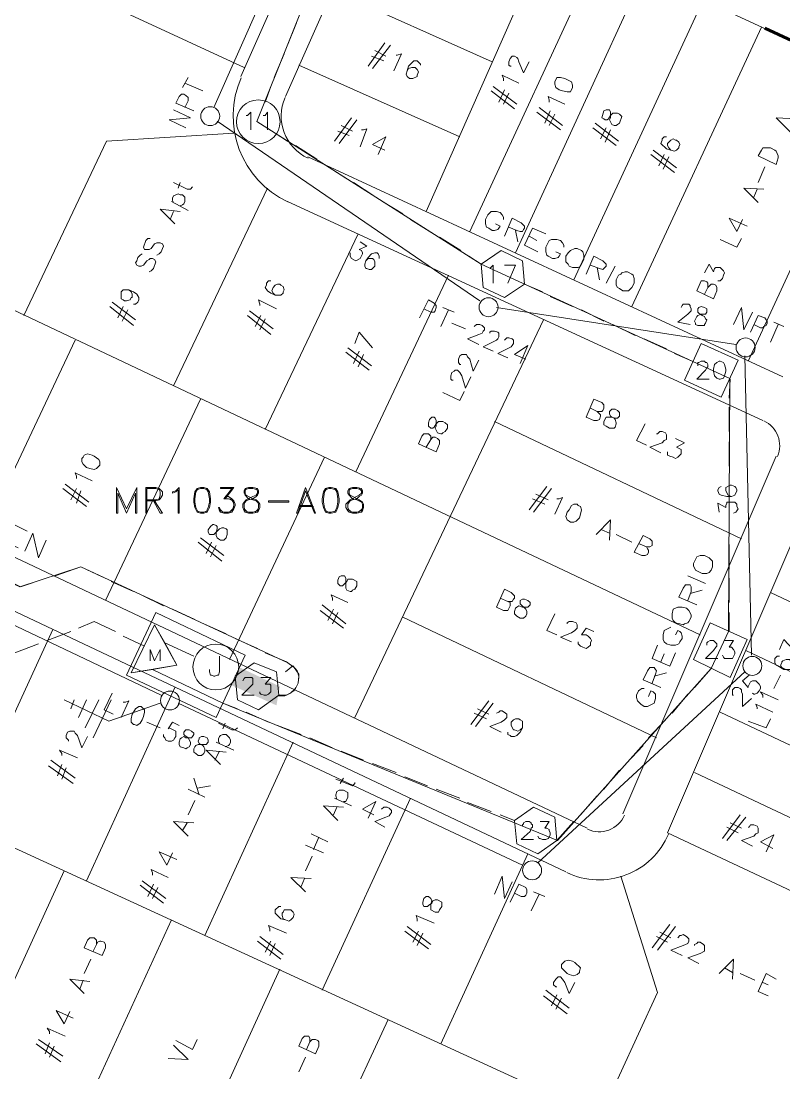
# Model space of a CAD drawing. Header units: millimetres. Extents: x 3.6 to 37.8, y 0.6 to 28.7.
# Drawn here: x 25.207 to 28.053, y 12.12 to 16.046 of the extents above; entities that cross this region are included whole.
import ezdxf

# ---------------------------------------------------------------- set-up
doc = ezdxf.new("R2010")
doc.units = ezdxf.units.MM
for name, color, linetype, true_color in [('PDF_S45$Actives-Amplifier', 92, 'Continuous', 0x00b800), ('PDF_S45$Cable-565', 23, 'Continuous', 0xdd8a6e), ('PDF_S45$LOTS', 254, 'Continuous', 0xdcdcdc), ('PDF_S45$Reverse$not$active', 61, 'Continuous', 0xdfff7f), ('PDF_S45$ROAD', 8, 'Continuous', 0x808080), ('PDF_S45$SDU', 157, 'Continuous', 0x396472), ('PDF_S45$Symbols-Ground', 12, 'Continuous', 0xb80000)]:
    doc.layers.add(name, color=color, linetype=linetype, true_color=true_color)
for name, color, linetype in [('PDF_S45$BOUNDARY-NODE', 3, 'Continuous'), ('PDF_S45$NAME-ROAD', 7, 'Continuous'), ('PDF_S45$Passives-TapOffs', 7, 'Continuous'), ('PDF_S45$pole', 7, 'Continuous'), ('PDF_S45$strand', 7, 'Continuous')]:
    doc.layers.add(name, color=color, linetype=linetype)

msp = doc.modelspace()

# ---------------------------------------------------------------- hatches: boundary and pattern name
at = {"layer": 'PDF_S45$Reverse$not$active', "transparency": 33554559}
for points in [[(25.9934, 13.567), (26.1727, 13.5628), (26.0226, 13.6337)], [(26.1602, 13.492), (26.1727, 13.5628), (25.9934, 13.567)]]:
    msp.add_hatch(color=256, dxfattribs=at).paths.add_polyline_path(points)

# ---------------------------------------------------------------- linework, layer by layer
at = {"layer": 'PDF_S45$Actives-Amplifier', "lineweight": 13}
for points in [[(25.639, 14.3051), (25.639, 14.2092), (25.6348, 14.2092), (25.6348, 14.2842), (25.6014, 14.2092), (25.5681, 14.2842), (25.5681, 14.2092), (25.5639, 14.2092), (25.5639, 14.3051), (25.6014, 14.2258)], [(25.7933, 14.2092), (25.7933, 14.2967), (25.7849, 14.2884), (25.7724, 14.2842), (25.7724, 14.2884), (25.7849, 14.2926), (25.7974, 14.3051), (25.7974, 14.2092)], [(25.8766, 14.3051), (25.8892, 14.3051), (25.9017, 14.3009), (25.91, 14.2884), (25.9142, 14.2634), (25.9142, 14.2509), (25.91, 14.23), (25.9017, 14.2133), (25.8892, 14.2092), (25.8766, 14.2092), (25.8641, 14.2133), (25.8558, 14.23), (25.8516, 14.2509), (25.8516, 14.2634), (25.8558, 14.2884), (25.8641, 14.3009)], [(26.056, 14.3051), (26.0726, 14.3051), (26.0893, 14.3009), (26.0935, 14.2926), (26.0935, 14.2842), (26.0893, 14.2759), (26.0851, 14.2717), (26.0726, 14.2634), (26.056, 14.2592), (26.0476, 14.255), (26.0434, 14.2509), (26.0393, 14.2425), (26.0393, 14.23), (26.0434, 14.2175), (26.056, 14.2133), (26.0726, 14.2133), (26.0893, 14.2175), (26.0935, 14.23), (26.0935, 14.2425), (26.0893, 14.2509), (26.0851, 14.255), (26.0726, 14.2592), (26.056, 14.2634), (26.0434, 14.2759), (26.0393, 14.2842), (26.0393, 14.2926), (26.0434, 14.3009)], [(26.2686, 14.3051), (26.3061, 14.2092), (26.302, 14.2092), (26.2686, 14.2926), (26.2394, 14.2092), (26.2353, 14.2092)], [(26.3562, 14.3051), (26.3645, 14.3051), (26.3812, 14.3009), (26.3895, 14.2884), (26.3937, 14.2634), (26.3937, 14.2509), (26.3895, 14.23), (26.3812, 14.2133), (26.3645, 14.2092), (26.3562, 14.2092), (26.3437, 14.2133), (26.3353, 14.23), (26.3312, 14.2509), (26.3312, 14.2634), (26.3353, 14.2884), (26.3437, 14.3009)], [(26.4437, 14.3051), (26.4604, 14.3051), (26.4771, 14.3009), (26.4813, 14.2926), (26.4813, 14.2842), (26.4771, 14.2759), (26.4688, 14.2717), (26.4604, 14.2634), (26.4437, 14.2592), (26.4354, 14.255), (26.4312, 14.2509), (26.4271, 14.2425), (26.4271, 14.23), (26.4312, 14.2175), (26.4437, 14.2133), (26.4604, 14.2133), (26.4771, 14.2175), (26.4813, 14.23), (26.4813, 14.2425), (26.4771, 14.2509), (26.4604, 14.2592), (26.4437, 14.2634), (26.4312, 14.2759), (26.4271, 14.2842), (26.4271, 14.2926), (26.4312, 14.3009)], [(26.131, 14.2509), (26.131, 14.255), (26.2061, 14.255), (26.2061, 14.2509)], [(25.7099, 13.8381), (26.0434, 13.6796), (25.935, 13.4461), (25.6014, 13.6045)], [(25.7432, 13.7255), (25.8516, 13.6754), (25.7432, 13.7255), (25.7891, 13.6421), (25.6973, 13.6254), (25.6181, 13.6129), (25.7057, 13.7922)], [(25.7057, 13.7922), (25.7891, 13.6421), (25.6181, 13.6129)], [(25.6973, 13.6254), (25.96, 13.5003)]]:
    msp.add_lwpolyline(points, close=True, dxfattribs=at)
for points in [[(25.6765, 14.2592), (25.7099, 14.2592), (25.7224, 14.2634), (25.7265, 14.2759), (25.7265, 14.2884), (25.7224, 14.2967), (25.7099, 14.3009), (25.6765, 14.3009), (25.6765, 14.2092), (25.6723, 14.2092), (25.6723, 14.3051), (25.7099, 14.3051), (25.7224, 14.3009), (25.7349, 14.2884), (25.7349, 14.2759), (25.7265, 14.2634), (25.7224, 14.2592), (25.7099, 14.255), (25.6765, 14.255)], [(25.8683, 14.2133), (25.86, 14.23), (25.8558, 14.2509), (25.8558, 14.2634), (25.86, 14.2884), (25.8683, 14.3009)], [(25.8641, 14.2967), (25.8766, 14.3009), (25.8892, 14.3009), (25.9017, 14.2967)], [(25.8975, 14.3009), (25.9058, 14.2884), (25.91, 14.2634), (25.91, 14.2509), (25.9058, 14.23), (25.8975, 14.2133)], [(25.9976, 14.3009), (25.9517, 14.3009), (25.9517, 14.3051), (26.0017, 14.3051), (25.9684, 14.2634)], [(26.0017, 14.2467), (25.9934, 14.2592), (25.9809, 14.2634), (25.9642, 14.2634), (25.9976, 14.3051)], [(26.0851, 14.3009), (26.0893, 14.2926), (26.0893, 14.2842), (26.0851, 14.2759), (26.0726, 14.2717), (26.0476, 14.2592), (26.0393, 14.2509), (26.0351, 14.2425), (26.0351, 14.23), (26.0393, 14.2175), (26.0434, 14.2133), (26.056, 14.2092), (26.0726, 14.2092), (26.0893, 14.2133), (26.0935, 14.2175), (26.0976, 14.23), (26.0976, 14.2425), (26.0935, 14.2509), (26.0851, 14.2592), (26.0726, 14.2634), (26.0476, 14.2759), (26.0434, 14.2842), (26.0434, 14.2926), (26.0476, 14.3009)], [(26.0434, 14.2967), (26.056, 14.3009), (26.0726, 14.3009), (26.0893, 14.2967)], [(26.3478, 14.2133), (26.3395, 14.23), (26.3353, 14.2509), (26.3353, 14.2634), (26.3395, 14.2884), (26.3478, 14.3009)], [(26.3437, 14.2967), (26.3562, 14.3009), (26.3645, 14.3009), (26.3812, 14.2967)], [(26.377, 14.3009), (26.3854, 14.2884), (26.3895, 14.2634), (26.3895, 14.2509), (26.3854, 14.23), (26.377, 14.2133)], [(26.4688, 14.3009), (26.4771, 14.2926), (26.4771, 14.2842), (26.4688, 14.2759), (26.4354, 14.2592), (26.4187, 14.2425), (26.4187, 14.23), (26.4271, 14.2175), (26.4312, 14.2133), (26.4437, 14.2092), (26.4604, 14.2092), (26.4771, 14.2133), (26.4813, 14.2175), (26.4854, 14.23), (26.4854, 14.2425), (26.4813, 14.2509), (26.4688, 14.2592), (26.4354, 14.2759), (26.4312, 14.2842), (26.4312, 14.2926), (26.4354, 14.3009)], [(26.4312, 14.2967), (26.4437, 14.3009), (26.4604, 14.3009), (26.4771, 14.2967)], [(25.7057, 14.255), (25.7349, 14.2092), (25.7265, 14.2092), (25.7015, 14.255)], [(25.9684, 14.2717), (25.9809, 14.2717), (25.9934, 14.2634), (26.0017, 14.255), (26.0059, 14.2425), (26.0059, 14.2384), (26.0017, 14.2258), (25.9934, 14.2133), (25.9809, 14.2092), (25.9642, 14.2092), (25.9517, 14.2133), (25.9475, 14.2175), (25.9434, 14.23), (25.9475, 14.23), (25.9517, 14.2175), (25.9642, 14.2133), (25.9809, 14.2133), (25.9934, 14.2175), (26.0017, 14.2342)], [(25.9851, 14.2634), (25.9976, 14.255), (26.0017, 14.2425), (26.0017, 14.2384), (25.9976, 14.2258), (25.9851, 14.2133)], [(25.9017, 14.2175), (25.8892, 14.2133), (25.8766, 14.2133), (25.8641, 14.2175)], [(25.9475, 14.2258), (25.96, 14.2133)], [(26.0518, 14.2133), (26.0393, 14.2258)], [(26.0935, 14.2258), (26.081, 14.2133)], [(26.2978, 14.2342), (26.2436, 14.2342)], [(26.2936, 14.2384), (26.2478, 14.2384)], [(26.3812, 14.2175), (26.3645, 14.2133), (26.3562, 14.2133), (26.3437, 14.2175)], [(26.4396, 14.2133), (26.4271, 14.2258)], [(26.4813, 14.2258), (26.4646, 14.2133)], [(25.689, 13.6588), (25.689, 13.7005), (25.7057, 13.6588), (25.7265, 13.7005), (25.7265, 13.6588)], [(25.9475, 13.6754), (25.9475, 13.6171), (25.9434, 13.6045), (25.9392, 13.6045), (25.9309, 13.6004), (25.9267, 13.6004), (25.9183, 13.6045), (25.9142, 13.6045), (25.91, 13.6171), (25.91, 13.6254)]]:
    msp.add_lwpolyline(points, dxfattribs=at)
msp.add_circle((25.9339, 13.6352), 0.0855, dxfattribs=at)
at = {"layer": 'PDF_S45$BOUNDARY-NODE', "lineweight": 60}
msp.add_lwpolyline([(28.9456, 15.5727), (27.9824, 16.0189)], dxfattribs=at)
at = {"layer": 'PDF_S45$Cable-565', "lineweight": 13}
for points in [[(26.2019, 15.9563), (26.2353, 16.0397)], [(26.1519, 15.8354), (26.1894, 15.923)], [(26.1185, 15.7437), (26.1393, 15.802)], [(26.2019, 15.5977), (26.156, 15.6269)], [(26.3103, 15.531), (26.2311, 15.581)], [(26.4187, 15.4601), (26.3395, 15.5102)], [(26.523, 15.3934), (26.4479, 15.4434)], [(26.6314, 15.3267), (26.5563, 15.3726)], [(26.7398, 15.2558), (26.6606, 15.3058)], [(26.8482, 15.1891), (26.769, 15.2391)], [(26.9233, 15.139), (26.8774, 15.1682)], [(27.1526, 15.0348), (27.0859, 15.064)], [(27.2652, 14.9806), (27.1818, 15.0181)], [(27.382, 14.9264), (27.2986, 14.9681)], [(27.4987, 14.8722), (27.4153, 14.9139)], [(27.6155, 14.8221), (27.5321, 14.8597)], [(27.7114, 14.7763), (27.6447, 14.8055)], [(27.849, 14.6387), (27.8531, 14.7095)], [(27.849, 14.5136), (27.849, 14.6053)], [(27.849, 14.3843), (27.849, 14.476)], [(27.849, 14.2592), (27.849, 14.3509)], [(27.849, 14.1299), (27.849, 14.2217)], [(27.849, 14.0007), (27.849, 14.0924)], [(25.3012, 13.9673), (25.2053, 13.934), (25.1094, 13.9798)], [(25.3346, 13.9757), (25.4305, 14.009), (25.5097, 13.9715)], [(25.5431, 13.9548), (25.6265, 13.9173)], [(27.849, 13.8756), (27.849, 13.9673)], [(25.6556, 13.9048), (25.739, 13.8631)], [(25.7724, 13.8506), (25.8558, 13.813)], [(27.849, 13.7672), (27.849, 13.8381)], [(25.4221, 13.7797), (25.4805, 13.8047), (25.5597, 13.7672)], [(25.8892, 13.7964), (25.9726, 13.7588)], [(25.3929, 13.7672), (25.3054, 13.7338)], [(25.6682, 13.713), (25.5889, 13.7505)], [(26.0059, 13.7421), (26.0893, 13.7046)], [(25.272, 13.7213), (25.1845, 13.6879)], [(26.1185, 13.6879), (26.1977, 13.6546), (26.2269, 13.6337), (26.2436, 13.6087), (26.2436, 13.592)], [(27.7197, 13.5587), (27.7823, 13.6296)], [(26.2311, 13.5587), (26.2269, 13.5462), (26.1977, 13.5295), (26.1685, 13.5295)], [(27.6363, 13.4628), (27.6947, 13.5337)], [(26.0143, 13.4794), (25.96, 13.5003)], [(26.131, 13.4294), (26.0476, 13.4669)], [(27.5487, 13.371), (27.6113, 13.4378)], [(26.2519, 13.3835), (26.1644, 13.4169)], [(26.3687, 13.3335), (26.2853, 13.371)], [(26.4854, 13.2876), (26.402, 13.321)], [(27.4654, 13.2751), (27.5279, 13.3418)], [(26.6064, 13.2418), (26.5188, 13.2751)], [(27.382, 13.1792), (27.4403, 13.2501)], [(26.7231, 13.1917), (26.6397, 13.2251)], [(26.844, 13.1459), (26.7565, 13.1792)], [(27.2944, 13.0833), (27.3569, 13.1542)], [(26.9608, 13.0958), (26.8732, 13.1292)], [(27.0484, 13.0625), (26.9942, 13.0833)], [(27.2068, 12.9874), (27.2694, 13.0583)]]:
    msp.add_lwpolyline(points, dxfattribs=at)
at = {"layer": 'PDF_S45$LOTS', "lineweight": 0}
for points in [[(26.719, 15.335), (27.5012, 17.103)], [(26.0393, 15.8729), (24.9593, 16.3733)], [(27.186, 16.3858), (29.7421, 15.2058), (29.7794, 15.2983)], [(26.8816, 15.26), (27.3653, 16.3066)], [(27.0525, 15.1807), (27.5321, 16.2274)], [(26.3687, 16.1607), (26.965, 15.8938)], [(27.2694, 15.0807), (27.7531, 16.1273)], [(27.4862, 14.9806), (27.9699, 16.023)], [(26.2436, 15.8813), (26.844, 15.6144)], [(27.9199, 14.7763), (28.4036, 15.8229)], [(26.0017, 15.6269), (25.5264, 15.5977), (25.2178, 14.9472)], [(25.7766, 14.6845), (26.1268, 15.4226)], [(24.4798, 15.2975), (27.7406, 13.7547)], [(26.1185, 14.5219), (26.4646, 15.2516)], [(26.4563, 14.3635), (26.8024, 15.0973)], [(26.4521, 13.4461), (27.1568, 14.9306)], [(25.0552, 14.1049), (25.4096, 14.8555)], [(25.5222, 13.8839), (25.8766, 14.6345)], [(26.9733, 14.5511), (27.8948, 14.1133)], [(25.9851, 13.6629), (26.3395, 14.4177)], [(28.0033, 13.9131), (28.9915, 13.4461)], [(26.6314, 13.8214), (27.5779, 13.371)], [(28.3619, 11.4988), (23.3539, 13.8005)], [(24.9926, 13.05), (25.3262, 13.7755)], [(27.9115, 13.6963), (28.8998, 13.2293)], [(25.4513, 12.8373), (25.7807, 13.5587)], [(27.8156, 13.4669), (28.8039, 12.9999)], [(25.8933, 12.633), (26.2227, 13.3544)], [(27.7197, 13.2418), (28.708, 12.7747)], [(26.3312, 12.4287), (26.6606, 13.1459)], [(27.6196, 13.0166), (28.6121, 12.5496)], [(26.7732, 12.2285), (27.0984, 12.9374)], [(25.026, 12.1284), (25.3679, 12.8748)], [(27.3694, 11.9575), (27.5821, 12.4203), (27.4445, 12.854)], [(25.4263, 11.945), (25.7682, 12.6914)], [(25.8308, 11.7573), (26.1727, 12.5079)], [(26.2311, 11.5738), (26.5772, 12.3202)]]:
    msp.add_lwpolyline(points, dxfattribs=at)
at = {"layer": 'PDF_S45$NAME-ROAD', "lineweight": 9}
for points in [[(26.9775, 15.2892), (26.9942, 15.2808), (26.99, 15.2725), (26.9858, 15.2683), (26.9733, 15.2641), (26.965, 15.2641), (26.9525, 15.2725), (26.9441, 15.2766), (26.94, 15.2892), (26.94, 15.3058), (26.9483, 15.3225), (26.9608, 15.335), (26.9817, 15.335), (26.9942, 15.3309), (27.0025, 15.3225), (27.0067, 15.3142), (27.0067, 15.3058)], [(27.0108, 15.2433), (27.04, 15.31), (27.0734, 15.2933), (27.0859, 15.2808), (27.0859, 15.2725), (27.0817, 15.2683), (27.0776, 15.26), (27.0692, 15.26), (27.0567, 15.2641), (27.0275, 15.2766)], [(27.1359, 15.1849), (27.0859, 15.2099), (27.1151, 15.2725), (27.1651, 15.2516)], [(27.0609, 15.2224), (27.0525, 15.2641)], [(27.1318, 15.2266), (27.1026, 15.2433)], [(27.2027, 15.1849), (27.2193, 15.1766), (27.2152, 15.1682), (27.211, 15.1641), (27.1985, 15.1599), (27.1901, 15.1599), (27.1735, 15.1682), (27.1693, 15.1724), (27.1651, 15.1849), (27.1651, 15.2016), (27.1776, 15.2266), (27.186, 15.2308), (27.2068, 15.2308), (27.2193, 15.2266), (27.2277, 15.2183), (27.2318, 15.2099), (27.2318, 15.2016)], [(27.3152, 15.1015), (27.3444, 15.1682), (27.3778, 15.1516), (27.3903, 15.139), (27.3903, 15.1307), (27.3778, 15.1182), (27.3653, 15.1224), (27.3319, 15.1349)], [(27.3653, 15.0807), (27.3569, 15.1265)], [(27.3903, 15.0682), (27.4237, 15.1307)], [(25.197, 14.0799), (25.1511, 14.1008), (25.1803, 14.1675), (25.2303, 14.1425)], [(25.222, 14.0674), (25.2512, 14.1341), (25.272, 14.0424), (25.3012, 14.1091)], [(27.7281, 13.8672), (27.6613, 13.8964), (27.678, 13.9298), (27.6864, 13.9423), (27.703, 13.9423), (27.7072, 13.934), (27.7072, 13.9173), (27.6947, 13.8839)], [(27.7614, 13.9465), (27.6947, 13.9757)], [(27.7489, 13.9215), (27.703, 13.9089)], [(27.6488, 13.7547), (27.6572, 13.7713), (27.6655, 13.7672), (27.6697, 13.763), (27.6738, 13.7505), (27.6738, 13.7421), (27.6655, 13.7296), (27.6613, 13.7213), (27.6488, 13.7171), (27.6321, 13.7171), (27.6155, 13.7213), (27.6071, 13.7296), (27.603, 13.738), (27.603, 13.7547), (27.6071, 13.7713), (27.6321, 13.7838)], [(27.6488, 13.6879), (27.628, 13.6379), (27.5613, 13.6671), (27.5821, 13.7171)], [(27.6071, 13.6838), (27.5946, 13.6546)], [(27.5946, 13.5587), (27.5279, 13.5879), (27.5446, 13.6212), (27.5529, 13.6337), (27.5696, 13.6337), (27.5738, 13.6254), (27.5779, 13.6212), (27.5738, 13.6087), (27.5613, 13.5754)], [(27.6155, 13.6129), (27.5696, 13.6004)], [(27.5487, 13.5253), (27.5571, 13.5462), (27.5654, 13.542), (27.5738, 13.5337), (27.5738, 13.517), (27.5696, 13.5003), (27.5446, 13.4878), (27.5321, 13.4878), (27.5196, 13.4961), (27.5071, 13.5086), (27.5029, 13.5211), (27.5029, 13.5295), (27.5112, 13.5462), (27.5154, 13.5503), (27.5237, 13.5545), (27.5321, 13.5545)]]:
    msp.add_lwpolyline(points, dxfattribs=at)
for points in [[(27.2819, 15.1974), (27.2986, 15.1891), (27.3027, 15.1849), (27.3069, 15.1724), (27.3069, 15.1557), (27.2944, 15.1307), (27.2861, 15.1265), (27.2652, 15.1265), (27.2527, 15.1307), (27.2485, 15.139), (27.2402, 15.1474), (27.2402, 15.1682), (27.2485, 15.1807), (27.2569, 15.1891), (27.2735, 15.1974)], [(27.4695, 15.1099), (27.4862, 15.1015), (27.4904, 15.0973), (27.4945, 15.0848), (27.4945, 15.0682), (27.4862, 15.0515), (27.4737, 15.039), (27.4528, 15.039), (27.4403, 15.0473), (27.432, 15.0515), (27.4278, 15.0598), (27.4278, 15.0807), (27.4362, 15.0973), (27.4445, 15.1015), (27.4487, 15.1057), (27.4612, 15.1099)], [(27.7155, 14.0215), (27.7281, 14.0465), (27.7406, 14.0507), (27.7572, 14.0507), (27.7739, 14.0424), (27.7864, 14.0299), (27.7864, 14.009), (27.7823, 13.9965), (27.7739, 13.9882), (27.7656, 13.984), (27.7489, 13.984), (27.7239, 13.9965), (27.7155, 14.0132)], [(27.6363, 13.8339), (27.6405, 13.8506), (27.6572, 13.8589), (27.6738, 13.8589), (27.6905, 13.8547), (27.6989, 13.8464), (27.7072, 13.8297), (27.7072, 13.8214), (27.6989, 13.8047), (27.6947, 13.8005), (27.6822, 13.7964), (27.678, 13.7922), (27.6655, 13.7964), (27.6488, 13.8005), (27.6405, 13.8089), (27.6363, 13.8172)]]:
    msp.add_lwpolyline(points, close=True, dxfattribs=at)
at = {"layer": 'PDF_S45$Passives-TapOffs', "lineweight": 9}
for points in [[(26.0476, 15.6936), (26.0518, 15.6936), (26.0643, 15.7061), (26.0643, 15.6394)], [(26.1102, 15.6936), (26.1185, 15.6936), (26.1268, 15.7061), (26.1268, 15.6394)], [(26.9566, 15.1224), (26.9691, 15.1349), (26.9691, 15.0682)], [(27.0108, 15.1349), (27.0525, 15.1349), (27.0234, 15.0682)], [(27.7322, 14.7596), (27.7322, 14.7721), (27.7364, 14.7721), (27.7447, 14.7763), (27.7572, 14.7763), (27.7614, 14.7721), (27.7656, 14.7721), (27.7698, 14.7638), (27.7698, 14.7554), (27.7656, 14.7512), (27.7614, 14.7429), (27.7281, 14.7095), (27.7739, 14.7095)], [(27.7656, 13.7171), (27.7656, 13.7255), (27.7698, 13.7296), (27.7781, 13.7338), (27.7906, 13.7338), (27.8031, 13.7213), (27.8031, 13.713), (27.7989, 13.7088), (27.7906, 13.6963), (27.7614, 13.6671), (27.8073, 13.6671)], [(27.8323, 13.7338), (27.8657, 13.7338), (27.849, 13.7088), (27.8573, 13.7088), (27.8657, 13.7005), (27.8698, 13.6921), (27.8698, 13.6838), (27.8615, 13.6671), (27.8323, 13.6671), (27.8281, 13.6713), (27.824, 13.6796)], [(26.0351, 13.5837), (26.0393, 13.592), (26.0434, 13.5962), (26.0685, 13.5962), (26.0726, 13.592), (26.0726, 13.5712), (26.0309, 13.5295), (26.0768, 13.5295)], [(26.1018, 13.5962), (26.1393, 13.5962), (26.1185, 13.5712), (26.1352, 13.5712), (26.1393, 13.567), (26.1393, 13.542), (26.131, 13.5337), (26.1227, 13.5295), (26.1143, 13.5295), (26.1018, 13.5337), (26.0976, 13.5378), (26.0976, 13.542)], [(27.0776, 13.0416), (27.0776, 13.0458), (27.0817, 13.05), (27.0817, 13.0541), (27.0901, 13.0583), (27.1026, 13.0583), (27.1109, 13.0541), (27.1109, 13.05), (27.1151, 13.0458), (27.1151, 13.0374), (27.1109, 13.0333), (27.1067, 13.0208), (27.0734, 12.9916), (27.1193, 12.9916)], [(27.1443, 13.0583), (27.1776, 13.0583), (27.161, 13.0333), (27.1693, 13.0333), (27.1776, 13.0291), (27.1776, 13.0249), (27.1818, 13.0166), (27.1818, 13.0083), (27.1776, 12.9999), (27.1735, 12.9957), (27.1651, 12.9916), (27.1526, 12.9916), (27.1443, 12.9957), (27.1401, 12.9957), (27.1359, 13.0041)]]:
    msp.add_lwpolyline(points, dxfattribs=at)
for points in [[(27.0859, 15.064), (27.0108, 15.0139), (26.9316, 15.0515), (26.9233, 15.139), (26.9983, 15.1891), (27.0776, 15.1516)], [(27.8198, 14.6428), (27.6822, 14.7054), (27.7447, 14.843), (27.8823, 14.7804)], [(27.8114, 14.7763), (27.8156, 14.7763), (27.8281, 14.7721), (27.8323, 14.7638), (27.8365, 14.7471), (27.8365, 14.7387), (27.8323, 14.7221), (27.8281, 14.7137), (27.8156, 14.7095), (27.8114, 14.7095), (27.8031, 14.7137), (27.7948, 14.7221), (27.7906, 14.7387), (27.7906, 14.7471), (27.7948, 14.7638), (27.8031, 14.7721)], [(27.8531, 13.5962), (27.7155, 13.6629), (27.7781, 13.8005), (27.9157, 13.738)], [(26.1685, 13.5295), (26.0935, 13.4753), (26.0143, 13.5128), (26.0059, 13.6004), (26.0768, 13.6504), (26.1602, 13.6171)], [(27.2068, 12.9874), (27.1359, 12.9374), (27.0567, 12.9749), (27.0484, 13.0625), (27.1193, 13.1125), (27.1985, 13.075)]]:
    msp.add_lwpolyline(points, close=True, dxfattribs=at)
msp.add_circle((26.0924, 15.6702), 0.0813, dxfattribs=at)
at = {"layer": 'PDF_S45$pole', "lineweight": 0}
for points in [[(25.8308, 15.8354), (25.8099, 15.7979)], [(25.885, 15.7854), (25.8183, 15.8146)], [(25.8516, 15.7103), (25.7849, 15.7395), (25.7974, 15.7645), (25.8058, 15.7729), (25.8141, 15.7729), (25.8224, 15.7687), (25.8308, 15.7603), (25.8308, 15.7478), (25.8183, 15.7228)], [(25.8224, 15.6478), (25.7599, 15.677), (25.8391, 15.6853), (25.7766, 15.7145)], [(26.6939, 14.9389), (26.7273, 15.0056), (26.7481, 14.9931), (26.7565, 14.9848), (26.7565, 14.9764), (26.7523, 14.9639), (26.7481, 14.9597), (26.7356, 14.9597), (26.7106, 14.9722)], [(26.7732, 14.9055), (26.8024, 14.9681)], [(26.8232, 14.9597), (26.7815, 14.9764)], [(27.8657, 14.9139), (27.8948, 14.9764), (27.9032, 14.893), (27.9365, 14.9597)], [(27.9282, 14.8847), (27.9574, 14.9472), (27.9824, 14.9389), (27.9866, 14.9306), (27.9908, 14.9264), (27.9908, 14.918), (27.9866, 14.9097), (27.9782, 14.9055), (27.9741, 14.9014), (27.9657, 14.9014), (27.9407, 14.9139)], [(28.0533, 14.9055), (28.0158, 14.9222)], [(26.8649, 14.8972), (26.8149, 14.918)], [(26.8983, 14.9055), (26.9066, 14.9139), (26.9191, 14.9139), (26.9274, 14.9097), (26.9358, 14.9014), (26.9358, 14.893), (26.9316, 14.8889), (26.9274, 14.8805), (26.9149, 14.8763), (26.8732, 14.8597), (26.9149, 14.8388)], [(26.9566, 14.8805), (26.9566, 14.8847), (26.9608, 14.8889), (26.9733, 14.8889), (26.9858, 14.8847), (26.99, 14.8805), (26.99, 14.868), (26.9858, 14.8597), (26.9817, 14.8555), (26.9316, 14.8305), (26.9691, 14.8138)], [(28.0033, 14.8472), (28.0325, 14.9139)], [(27.0108, 14.8555), (27.0192, 14.8638), (27.0275, 14.8638), (27.04, 14.8597), (27.0442, 14.8555), (27.0442, 14.843), (27.04, 14.8346), (27.0359, 14.8305), (26.9858, 14.8055), (27.0234, 14.7888)], [(27.0901, 14.7846), (27.0484, 14.8013), (27.0984, 14.8346), (27.0692, 14.7679)], [(28.0366, 13.7005), (28.0533, 13.738), (28.1033, 13.6838)], [(28.0533, 13.6254), (28.0408, 13.6337), (28.0241, 13.6421), (28.0199, 13.6504), (28.0199, 13.6671), (28.0283, 13.6754), (28.0366, 13.6754)], [(28.0408, 13.6045), (28.0158, 13.5545)], [(25.5514, 13.4586), (25.518, 13.4753), (25.5472, 13.5378)], [(25.5889, 13.5045), (25.5973, 13.5045), (25.6098, 13.5086), (25.5806, 13.4461)], [(27.9741, 13.5211), (27.9741, 13.5295), (27.9657, 13.542), (28.0325, 13.5128)], [(27.9532, 13.4794), (27.9532, 13.4836), (27.9491, 13.4961), (28.0116, 13.4669)], [(25.7265, 13.4086), (25.6765, 13.4294)], [(25.739, 13.3835), (25.739, 13.3752), (25.7432, 13.371), (25.7474, 13.3627), (25.7557, 13.3585), (25.7682, 13.3585), (25.7766, 13.3627), (25.7807, 13.371), (25.7849, 13.3752), (25.7849, 13.3961), (25.7599, 13.4086), (25.7557, 13.4044), (25.7724, 13.4294), (25.7974, 13.4169)], [(28.0033, 13.4419), (27.9866, 13.4086), (27.9199, 13.4336)], [(26.9733, 12.7873), (27.0025, 12.854), (27.0108, 12.7706), (27.04, 12.8331)], [(27.0317, 12.7581), (27.065, 12.8248), (27.0901, 12.8123), (27.0942, 12.8039), (27.0942, 12.7914), (27.0901, 12.7831), (27.0859, 12.7789), (27.0734, 12.7789), (27.0484, 12.7914)], [(27.1109, 12.7247), (27.1401, 12.7873)], [(27.161, 12.7789), (27.1193, 12.7956)]]:
    msp.add_lwpolyline(points, dxfattribs=at)
for points in [[(28.045, 13.6337), (28.0408, 13.6421), (28.045, 13.6504), (28.045, 13.6546), (28.0491, 13.6588), (28.0616, 13.6629), (28.0741, 13.6629), (28.0825, 13.6546), (28.0867, 13.6462), (28.0867, 13.6379), (28.0825, 13.6337), (28.0783, 13.6254), (28.0533, 13.6254)], [(25.6556, 13.4878), (25.6682, 13.4753), (25.6682, 13.4669), (25.664, 13.4503), (25.6598, 13.4378), (25.6515, 13.4252), (25.639, 13.4169), (25.6306, 13.4211), (25.6265, 13.4211), (25.6181, 13.4294), (25.6181, 13.4419), (25.6223, 13.4586), (25.6265, 13.4669), (25.6348, 13.4794), (25.6473, 13.4878)], [(25.8349, 13.4002), (25.8433, 13.3961), (25.8516, 13.3877), (25.8516, 13.3835), (25.8475, 13.3752), (25.8433, 13.371), (25.8224, 13.371), (25.8141, 13.3752), (25.8058, 13.371), (25.8016, 13.3669), (25.7974, 13.3544), (25.7974, 13.346), (25.8016, 13.3377), (25.8141, 13.3335), (25.8224, 13.3293), (25.8266, 13.3335), (25.8349, 13.3377), (25.8391, 13.346), (25.8391, 13.3544), (25.8308, 13.371), (25.8183, 13.3794), (25.8141, 13.3835), (25.8141, 13.3919), (25.8224, 13.4002)], [(25.8892, 13.3752), (25.9017, 13.371), (25.9058, 13.3627), (25.9058, 13.3544), (25.8975, 13.346), (25.8683, 13.346), (25.86, 13.3418), (25.8558, 13.3377), (25.8516, 13.3293), (25.8516, 13.3168), (25.86, 13.3127), (25.8683, 13.3043), (25.8808, 13.3043), (25.8892, 13.3127), (25.8933, 13.321), (25.8933, 13.3293), (25.8892, 13.3377), (25.885, 13.3418), (25.8725, 13.3502), (25.8683, 13.3585), (25.8725, 13.3669), (25.8725, 13.371), (25.8808, 13.3752)]]:
    msp.add_lwpolyline(points, close=True, dxfattribs=at)
for centre in [(25.9131, 15.691), (26.9514, 14.9779), (27.9105, 14.8278), (27.9355, 13.6394), (25.763, 13.5101), (27.114, 12.8763)]:
    msp.add_circle(centre, 0.0354, dxfattribs=at)
at = {"layer": 'PDF_S45$Reverse$not$active', "lineweight": 0}
for points in [[(26.1998, 13.6525), (25.4305, 14.009), (25.2032, 13.934), (22.9473, 15.0014), (24.044, 17.4554)], [(26.4563, 16.5943), (26.0872, 15.6707), (26.9233, 15.139), (27.8511, 14.7116), (27.8469, 13.7672), (27.7823, 13.6296), (27.2089, 12.9874), (25.96, 13.5003)], [(26.1936, 13.6171), (26.2207, 13.64), (26.2373, 13.6212), (26.2436, 13.6004), (26.2415, 13.5754), (26.2311, 13.5545), (26.2123, 13.5378), (26.1915, 13.5274), (26.1665, 13.5274)]]:
    msp.add_lwpolyline(points, dxfattribs=at)
at = {"layer": 'PDF_S45$ROAD', "lineweight": 0}
for points in [[(26.1936, 15.7645), (26.9047, 17.3689)], [(26.0268, 15.8396), (26.6821, 17.3141)], [(28.0491, 14.7179), (26.277, 15.5393)], [(27.9741, 14.5553), (26.2019, 15.3726)], [(23.0995, 15.0306), (27.3194, 13.0333)], [(23.0245, 14.8638), (27.2402, 12.8707)], [(27.4528, 13.0875), (28.0241, 14.4218)], [(27.6196, 13.0166), (28.1909, 14.3509)]]:
    msp.add_lwpolyline(points, dxfattribs=at)
for centre, radius, start, end in [((26.3509, 15.691), 0.3524, 156.0553, 245.1819), ((26.3509, 15.691), 0.173, 156.0553, 245.1819), ((27.9355, 14.4609), 0.1022, 336.8848, 65.1819), ((27.3642, 13.1223), 0.1022, 244.682, 336.8848), ((27.3642, 13.1223), 0.2815, 244.682, 336.8848)]:
    msp.add_arc(centre, radius, start, end, dxfattribs=at)
at = {"layer": 'PDF_S45$SDU', "lineweight": 0}
for points in [[(26.5021, 15.8771), (26.5647, 15.9647)], [(26.5188, 15.8688), (26.5855, 15.9563)], [(26.5605, 15.898), (26.5146, 15.9146)], [(26.5688, 15.9146), (26.5271, 15.9355)], [(26.6064, 15.9188), (26.6105, 15.9188), (26.6272, 15.923), (26.598, 15.8604)], [(27.0359, 15.8771), (27.0317, 15.8771), (27.0275, 15.8813), (27.0275, 15.8938), (27.0317, 15.9063), (27.04, 15.9146), (27.0484, 15.9146), (27.0567, 15.9105), (27.0609, 15.9063), (27.065, 15.8938), (27.0817, 15.8521), (27.1026, 15.8938)], [(26.6481, 15.8604), (26.6522, 15.8771), (26.6731, 15.898), (26.6856, 15.898), (26.6981, 15.8854), (26.6981, 15.8813)], [(27.0067, 15.8229), (27.0067, 15.8312), (27.0025, 15.8437), (27.065, 15.8146)], [(27.0484, 15.7186), (26.9608, 15.7854)], [(27.0567, 15.7353), (26.9691, 15.802)], [(27.0108, 15.7895), (26.99, 15.7437)], [(27.0275, 15.777), (27.0067, 15.7353)], [(27.1776, 15.7437), (27.1776, 15.752), (27.1735, 15.7645), (27.236, 15.7353)], [(27.2193, 15.6394), (27.1318, 15.7061)], [(27.2277, 15.6561), (27.1401, 15.7228)], [(27.1818, 15.7103), (27.161, 15.6644)], [(26.377, 15.5977), (26.4396, 15.6853)], [(26.3937, 15.5894), (26.4604, 15.677)], [(27.1985, 15.6978), (27.1776, 15.6561)], [(27.4362, 15.5977), (27.3486, 15.6644)], [(28.0783, 15.6311), (28.0241, 15.6853), (28.0992, 15.6811)], [(26.4312, 15.6186), (26.3895, 15.6353)], [(26.4437, 15.6353), (26.402, 15.6561)], [(26.4771, 15.6394), (26.4854, 15.6394), (26.498, 15.6436), (26.4729, 15.5769)], [(27.4278, 15.581), (27.3403, 15.6478)], [(27.3903, 15.6478), (27.3694, 15.6061)], [(27.407, 15.6394), (27.3861, 15.5936)], [(26.5647, 15.5644), (26.5188, 15.5852), (26.5688, 15.6144), (26.5397, 15.5477)], [(27.6321, 15.5644), (27.6155, 15.5685), (27.5946, 15.5894), (27.5988, 15.6019), (27.5988, 15.6061), (27.6071, 15.6144), (27.6155, 15.6144)], [(27.6447, 15.481), (27.5571, 15.5477)], [(27.653, 15.4976), (27.5654, 15.5644)], [(27.6071, 15.5477), (27.5863, 15.506)], [(27.6238, 15.5393), (27.603, 15.4935)], [(27.9824, 15.5018), (27.9574, 15.4434)], [(25.8475, 15.4268), (25.8391, 15.4184), (25.8266, 15.4184), (25.7766, 15.4434)], [(25.8016, 15.4434), (25.7933, 15.4226)], [(25.7766, 15.3684), (25.7724, 15.3767), (25.7724, 15.3851), (25.7766, 15.3934), (25.7933, 15.4017), (25.8016, 15.3976), (25.8099, 15.3976), (25.8183, 15.3892), (25.8183, 15.3726), (25.8141, 15.3642), (25.8099, 15.36), (25.8016, 15.3559)], [(27.9574, 15.3684), (27.9032, 15.4226), (27.9782, 15.4184)], [(27.9532, 15.4184), (27.9407, 15.3892)], [(25.8308, 15.3392), (25.7682, 15.3726)], [(25.7807, 15.2892), (25.7265, 15.3434), (25.8016, 15.335)], [(25.7766, 15.335), (25.7641, 15.3058)], [(27.899, 15.3058), (27.8782, 15.26), (27.849, 15.31), (27.9157, 15.2808)], [(25.714, 15.1724), (25.7224, 15.1766), (25.7307, 15.1849), (25.7349, 15.1974), (25.739, 15.2058), (25.7349, 15.2141), (25.7265, 15.2183), (25.714, 15.2183), (25.7057, 15.2141), (25.6932, 15.1974), (25.6848, 15.1932), (25.6682, 15.1932), (25.664, 15.2016), (25.6723, 15.2266), (25.6807, 15.2349), (25.689, 15.2349)], [(27.8948, 15.2349), (27.8782, 15.2016), (27.8156, 15.2308)], [(25.6848, 15.1099), (25.6932, 15.114), (25.7015, 15.1224), (25.7099, 15.1474), (25.7057, 15.1557), (25.6973, 15.1599), (25.689, 15.1599), (25.6848, 15.1557), (25.6765, 15.1516), (25.664, 15.1349), (25.6556, 15.1307), (25.6473, 15.1307), (25.639, 15.1349), (25.6348, 15.1432), (25.639, 15.1516), (25.6431, 15.1641), (25.6515, 15.1724), (25.6598, 15.1766)], [(27.7572, 15.1057), (27.7739, 15.139), (27.7906, 15.1099), (27.7948, 15.1224), (27.7989, 15.1265), (27.8156, 15.1265), (27.8281, 15.114), (27.8323, 15.1057), (27.8281, 15.0973), (27.824, 15.0848), (27.8156, 15.0765), (27.8073, 15.0765)], [(26.156, 15.0223), (26.1393, 15.0306), (26.1268, 15.039), (26.1185, 15.0515), (26.1227, 15.0598), (26.1227, 15.0682), (26.131, 15.0765), (26.1393, 15.0765)], [(27.7698, 15.0515), (27.7823, 15.064), (27.7906, 15.064), (27.7989, 15.0598), (27.8031, 15.0515), (27.8031, 15.039), (27.7906, 15.0098), (27.7281, 15.039), (27.7406, 15.0682), (27.7447, 15.0765), (27.7572, 15.0765), (27.7656, 15.0723), (27.7698, 15.0682), (27.7698, 15.0515), (27.7572, 15.0265)], [(25.6098, 15.0431), (25.6265, 15.0348), (25.639, 15.0265), (25.6473, 15.0139), (25.6473, 15.0056), (25.6431, 14.9973), (25.6348, 14.9889), (25.6265, 14.9889)], [(25.6348, 14.9306), (25.5472, 14.9973)], [(26.0976, 14.9848), (26.0976, 14.9889), (26.0935, 15.0056), (26.1602, 14.9722)], [(25.6265, 14.9097), (25.5389, 14.9806)], [(25.5889, 14.9806), (25.5681, 14.9389)], [(25.6056, 14.9681), (25.5848, 14.9264)], [(26.1477, 14.8972), (26.0601, 14.9639)], [(26.1393, 14.8763), (26.0518, 14.9472)], [(26.1018, 14.9472), (26.081, 14.9055)], [(26.1185, 14.9347), (26.0976, 14.893)], [(26.4521, 14.843), (26.4688, 14.8847), (26.5188, 14.8263)], [(26.5063, 14.7429), (26.4187, 14.8096)], [(26.5146, 14.7596), (26.4271, 14.8263)], [(26.4688, 14.8138), (26.4479, 14.7679)], [(26.4854, 14.8013), (26.4646, 14.7554)], [(26.8482, 14.7638), (26.844, 14.7638), (26.8399, 14.7721), (26.8399, 14.7846), (26.844, 14.7971), (26.8524, 14.8013), (26.8691, 14.8013), (26.8732, 14.7929), (26.8816, 14.7846), (26.8941, 14.7387), (26.9149, 14.7804)], [(26.819, 14.7054), (26.8149, 14.7054), (26.8107, 14.7095), (26.8107, 14.7221), (26.8149, 14.7346), (26.8232, 14.7387), (26.8274, 14.7429), (26.8357, 14.7429), (26.844, 14.7346), (26.8524, 14.7221), (26.8649, 14.6762), (26.8857, 14.7179)], [(26.8607, 14.6637), (26.844, 14.6303), (26.7815, 14.6595)], [(27.3569, 14.5886), (27.3694, 14.5761), (27.3694, 14.5719), (27.3653, 14.5594), (27.3569, 14.5553), (27.3444, 14.5553), (27.3152, 14.5678), (27.3444, 14.6345), (27.3736, 14.622), (27.382, 14.6136), (27.382, 14.6011), (27.3778, 14.5928), (27.3736, 14.5886), (27.3569, 14.5886), (27.3319, 14.6011)], [(27.5404, 14.4635), (27.5029, 14.4802), (27.5362, 14.5428)], [(26.7356, 14.4844), (26.744, 14.4927), (26.7523, 14.4927), (26.7607, 14.4885), (26.769, 14.4802), (26.769, 14.4677), (26.7565, 14.4385), (26.6898, 14.4677), (26.7023, 14.4969), (26.7106, 14.5052), (26.7273, 14.5052), (26.7356, 14.4969), (26.7356, 14.4844), (26.719, 14.4552)], [(27.5946, 14.4343), (27.5529, 14.4552), (27.5988, 14.4719), (27.6071, 14.4802), (27.6155, 14.4844), (27.6155, 14.5011), (27.6113, 14.5094), (27.5988, 14.5136), (27.5904, 14.5136), (27.5821, 14.5052), (27.5779, 14.5052)], [(27.6488, 14.4885), (27.6822, 14.4719), (27.653, 14.4552), (27.6697, 14.4469), (27.6697, 14.4302), (27.6572, 14.4177), (27.6488, 14.4135), (27.6405, 14.4177), (27.628, 14.4218), (27.6196, 14.426), (27.6196, 14.4385)], [(25.4138, 14.3384), (25.4138, 14.3468), (25.4096, 14.3593), (25.4722, 14.3301)], [(25.4513, 14.2342), (25.3638, 14.3009)], [(25.4597, 14.2509), (25.3721, 14.3176)], [(25.4138, 14.3009), (25.3929, 14.2592)], [(25.4305, 14.2926), (25.4138, 14.2467)], [(27.1026, 14.2217), (27.1693, 14.3092)], [(27.1193, 14.2133), (27.186, 14.3009)], [(27.161, 14.2425), (27.1151, 14.2634)], [(27.1735, 14.2592), (27.1276, 14.2801)], [(27.2068, 14.2634), (27.2152, 14.2634), (27.2277, 14.2675), (27.1985, 14.205)], [(27.3528, 14.1299), (27.407, 14.1842), (27.4028, 14.1091)], [(27.4028, 14.1341), (27.3736, 14.1466)], [(25.9559, 14.0299), (25.8683, 14.1008)], [(25.9642, 14.0507), (25.8766, 14.1174)], [(25.9183, 14.1008), (25.8975, 14.0591)], [(27.4862, 14.1008), (27.4278, 14.1299)], [(27.5404, 14.0841), (27.5446, 14.0757), (27.5487, 14.0716), (27.5487, 14.0632), (27.5446, 14.0549), (27.5362, 14.0507), (27.5237, 14.0507), (27.4945, 14.0632), (27.5279, 14.1258), (27.5529, 14.1133), (27.5613, 14.1049), (27.5613, 14.0882), (27.5529, 14.0841), (27.5404, 14.0841), (27.5112, 14.0966)], [(25.935, 14.0882), (25.9142, 14.0465)], [(26.3687, 13.8839), (26.3687, 13.8923), (26.3645, 13.9048), (26.4271, 13.8756)], [(27.0234, 13.8798), (27.0317, 13.8756), (27.0317, 13.8631), (27.0234, 13.8464), (27.0067, 13.8464), (26.9817, 13.8589), (27.0108, 13.9256), (27.0359, 13.9131), (27.0484, 13.9006), (27.0484, 13.8923), (27.0442, 13.8881), (27.04, 13.8798), (27.0234, 13.8798), (26.9942, 13.8923)], [(26.4187, 13.7964), (26.3312, 13.8672)], [(26.4104, 13.7797), (26.3228, 13.8464)], [(26.3729, 13.8506), (26.352, 13.8089)], [(26.3895, 13.8381), (26.3687, 13.7964)], [(27.2068, 13.7547), (27.1693, 13.7713), (27.1985, 13.8339)], [(27.2444, 13.7964), (27.2444, 13.8005), (27.2527, 13.8047), (27.2652, 13.8047), (27.2777, 13.8005), (27.2819, 13.7922), (27.2819, 13.7797), (27.2735, 13.7713), (27.261, 13.763), (27.2193, 13.7463), (27.261, 13.7296)], [(27.2861, 13.7296), (27.2861, 13.7213), (27.2944, 13.713), (27.3027, 13.7088), (27.3152, 13.7046), (27.3236, 13.7088), (27.3319, 13.7171), (27.3319, 13.7255), (27.3361, 13.7338), (27.3319, 13.7421), (27.3236, 13.7505), (27.3152, 13.7547), (27.2986, 13.7547), (27.3152, 13.7797), (27.3444, 13.7672)], [(26.8857, 13.4211), (26.9525, 13.5086)], [(26.9024, 13.4127), (26.9691, 13.5003)], [(26.9525, 13.4586), (26.9108, 13.4794)], [(26.9983, 13.3919), (26.9566, 13.4127), (26.9983, 13.4294), (27.0108, 13.4378), (27.0192, 13.4461), (27.0192, 13.4586), (27.015, 13.4628), (27.0025, 13.4711), (26.9942, 13.4711), (26.99, 13.4669), (26.9817, 13.4628)], [(26.9441, 13.4419), (26.8983, 13.4628)], [(25.4555, 13.3752), (25.4346, 13.3335), (25.418, 13.3794), (25.4096, 13.3877), (25.4055, 13.3961), (25.3888, 13.3961), (25.3804, 13.3919), (25.3763, 13.3794), (25.3763, 13.371), (25.3846, 13.3627), (25.3846, 13.3585)], [(26.0143, 13.4086), (26.0059, 13.4002), (25.9934, 13.4002), (25.9434, 13.4252)], [(25.9684, 13.4252), (25.96, 13.4044)], [(27.0776, 13.4086), (27.0692, 13.3919), (27.0567, 13.3794), (27.0484, 13.3752), (27.0359, 13.3752), (27.0317, 13.3794), (27.0234, 13.3835), (27.0234, 13.3919)], [(26.0017, 13.3252), (25.935, 13.3544)], [(25.9475, 13.3502), (25.9434, 13.3585), (25.9434, 13.3669), (25.9475, 13.3752), (25.9517, 13.3794), (25.96, 13.3835), (25.9726, 13.3835), (25.9851, 13.371), (25.9892, 13.3627), (25.9892, 13.3544), (25.9851, 13.346), (25.9809, 13.3418), (25.9684, 13.3377)], [(25.3596, 13.3043), (25.3596, 13.3127), (25.3512, 13.3252), (25.418, 13.296)], [(25.9517, 13.271), (25.8975, 13.3252), (25.9726, 13.3168)], [(25.9475, 13.321), (25.9309, 13.2876)], [(25.4096, 13.2209), (25.3179, 13.2876)], [(25.3596, 13.271), (25.3429, 13.2293)], [(25.4013, 13.2001), (25.3096, 13.2668)], [(25.3763, 13.2584), (25.3596, 13.2168)], [(25.8725, 13.1584), (25.8516, 13.2209)], [(25.9142, 13.1917), (25.8641, 13.1834)], [(26.4521, 13.2042), (26.4521, 13.2001), (26.4437, 13.1917), (26.4354, 13.1959), (26.3812, 13.2168)], [(26.4104, 13.2209), (26.3979, 13.2001)], [(25.8933, 13.15), (25.8308, 13.1792)], [(26.3854, 13.1417), (26.3812, 13.1542), (26.3812, 13.1584), (26.3854, 13.1709), (26.3937, 13.1751), (26.4104, 13.1751), (26.4271, 13.1667), (26.4271, 13.15), (26.4187, 13.1334), (26.4104, 13.1334)], [(25.8558, 13.1375), (25.8308, 13.0833)], [(26.3895, 13.0625), (26.3353, 13.1167), (26.4104, 13.1125)], [(26.3854, 13.1125), (26.3729, 13.0833)], [(26.4396, 13.1167), (26.377, 13.1459)], [(27.824, 12.9957), (27.8907, 13.0833)], [(27.8406, 12.9874), (27.9115, 13.075)], [(25.8308, 13.0041), (25.7766, 13.0583), (25.8516, 13.0541)], [(25.8266, 13.0541), (25.8099, 13.0249)], [(27.8823, 13.0166), (27.8406, 13.0374)], [(27.8948, 13.0333), (27.8531, 13.0541)], [(27.9365, 12.9666), (27.8948, 12.9874), (27.9407, 13.0041), (27.9491, 13.0124), (27.9574, 13.0166), (27.9574, 13.0333), (27.9532, 13.0416), (27.9407, 13.0458), (27.9282, 13.0458), (27.924, 13.0374), (27.9199, 13.0374)], [(26.352, 12.9832), (26.2895, 13.0124)], [(26.3186, 12.9999), (26.2978, 12.9541)], [(28.0116, 12.9582), (27.9657, 12.9832), (28.0158, 13.0083), (27.9866, 12.9457)], [(26.3353, 12.9415), (26.2686, 12.9707)], [(25.7724, 12.9415), (25.7516, 12.8957), (25.7224, 12.9457), (25.7891, 12.9165)], [(26.2936, 12.929), (26.2686, 12.8748)], [(25.6973, 12.8581), (25.6973, 12.8665), (25.6932, 12.879), (25.7557, 12.8498)], [(26.2686, 12.7956), (26.2144, 12.8498), (26.2895, 12.8456)], [(26.2644, 12.8456), (26.2519, 12.8164)], [(25.739, 12.7539), (25.6515, 12.8206)], [(25.7474, 12.7706), (25.6598, 12.8373)], [(25.7015, 12.8248), (25.6807, 12.7789)], [(25.7182, 12.8123), (25.6973, 12.7706)], [(26.1936, 12.6914), (26.1769, 12.6955), (26.156, 12.7164), (26.156, 12.7289), (26.1685, 12.7414), (26.1769, 12.7414)], [(26.6856, 12.6872), (26.6856, 12.6955), (26.6814, 12.708), (26.7481, 12.6788)], [(26.1352, 12.6497), (26.1352, 12.658), (26.131, 12.6705), (26.1977, 12.6413)], [(26.7273, 12.5829), (26.6397, 12.6497)], [(26.7356, 12.5996), (26.6481, 12.6663)], [(26.6898, 12.6497), (26.6689, 12.608)], [(27.5613, 12.5871), (27.628, 12.6747)], [(27.5821, 12.5788), (27.6488, 12.6663)], [(27.6321, 12.6246), (27.5904, 12.6455)], [(25.4889, 12.5996), (25.493, 12.608), (25.5014, 12.6121), (25.5055, 12.6121), (25.518, 12.608), (25.5222, 12.5996), (25.5222, 12.5871), (25.5097, 12.5579), (25.443, 12.5871), (25.4555, 12.6163), (25.4638, 12.6246), (25.4805, 12.6246), (25.4889, 12.6163), (25.4889, 12.5996), (25.4763, 12.5746)], [(26.1769, 12.5454), (26.0893, 12.6121)], [(26.1852, 12.5621), (26.0976, 12.6288)], [(26.1393, 12.6121), (26.1185, 12.5704)], [(26.156, 12.6038), (26.1352, 12.5579)], [(26.7064, 12.6413), (26.6856, 12.5954)], [(27.6196, 12.608), (27.5779, 12.6288)], [(27.6572, 12.6246), (27.6655, 12.633), (27.6697, 12.633), (27.678, 12.6371), (27.6905, 12.6288), (27.6989, 12.6205), (27.6989, 12.6121), (27.6947, 12.6038), (27.678, 12.5954), (27.6321, 12.5788), (27.6738, 12.5579)], [(27.7197, 12.5954), (27.7197, 12.5996), (27.7281, 12.6038), (27.7322, 12.608), (27.7406, 12.608), (27.7531, 12.5996), (27.7572, 12.5954), (27.7572, 12.5746), (27.7406, 12.5663), (27.6947, 12.5496), (27.7364, 12.5287)], [(25.468, 12.5454), (25.443, 12.4912)], [(27.8114, 12.4912), (27.8657, 12.5454), (27.8615, 12.4704)], [(27.8615, 12.4954), (27.8323, 12.512)], [(27.9449, 12.4662), (27.8907, 12.4912)], [(27.9949, 12.4078), (27.9574, 12.4245), (27.9866, 12.4912), (28.0241, 12.4704)], [(25.443, 12.4161), (25.3888, 12.4704), (25.4638, 12.462)], [(25.4388, 12.4662), (25.4263, 12.4328)], [(27.2068, 12.4412), (27.2027, 12.4412), (27.1943, 12.4495), (27.1943, 12.4578), (27.2027, 12.4704), (27.211, 12.4787), (27.2193, 12.4787), (27.2277, 12.4704), (27.236, 12.4578), (27.2527, 12.4161), (27.2735, 12.4578)], [(27.9949, 12.4495), (27.9741, 12.4578)], [(27.2444, 12.3411), (27.1568, 12.4078)], [(27.2527, 12.3619), (27.1651, 12.4287)], [(27.2068, 12.412), (27.186, 12.3703)], [(27.2235, 12.3995), (27.2027, 12.3578)], [(25.3888, 12.3494), (25.3679, 12.3036), (25.3387, 12.3536), (25.4013, 12.3244)], [(25.3137, 12.266), (25.3137, 12.2744), (25.3054, 12.2869), (25.3721, 12.2577)], [(26.2853, 12.2368), (26.2936, 12.2452), (26.3061, 12.2452), (26.3145, 12.241), (26.3186, 12.2368), (26.3186, 12.2202), (26.3061, 12.191), (26.2436, 12.2202), (26.2561, 12.2493), (26.2644, 12.2577), (26.2811, 12.2577), (26.2853, 12.2493), (26.2853, 12.2368), (26.2728, 12.2077)], [(25.3554, 12.1618), (25.2637, 12.2285)], [(25.3638, 12.1826), (25.272, 12.2452)], [(25.3137, 12.2327), (25.297, 12.191)], [(25.3304, 12.2202), (25.3137, 12.1785)], [(25.7766, 12.2243), (25.8308, 12.1701), (25.7557, 12.1743)], [(25.8641, 12.2452), (25.8475, 12.2077), (25.7849, 12.241)], [(26.2686, 12.1785), (26.2436, 12.1243)]]:
    msp.add_lwpolyline(points, dxfattribs=at)
for points in [[(26.6522, 15.8688), (26.6647, 15.8729), (26.6773, 15.8729), (26.6856, 15.8646), (26.6898, 15.8563), (26.6856, 15.8437), (26.6856, 15.8396), (26.6689, 15.8312), (26.6564, 15.8312), (26.6481, 15.8396), (26.6439, 15.8479), (26.6481, 15.8604)], [(27.1985, 15.8187), (27.2068, 15.8354), (27.2193, 15.8354), (27.236, 15.8312), (27.261, 15.8187), (27.2652, 15.8062), (27.2652, 15.7979), (27.2569, 15.7812), (27.2444, 15.7812), (27.2277, 15.7854), (27.2152, 15.7895), (27.2027, 15.7979), (27.1985, 15.8104)], [(27.3736, 15.6853), (27.382, 15.7103), (27.3903, 15.7145), (27.4028, 15.7145), (27.407, 15.7061), (27.407, 15.6853), (27.4028, 15.677), (27.4111, 15.6603), (27.4195, 15.6561), (27.4278, 15.6561), (27.432, 15.6603), (27.4403, 15.6644), (27.4487, 15.6895), (27.4403, 15.6978), (27.432, 15.702), (27.4153, 15.702), (27.407, 15.6936), (27.3986, 15.6811), (27.3945, 15.677), (27.3861, 15.677), (27.382, 15.6811)], [(27.6238, 15.5727), (27.6196, 15.581), (27.6196, 15.5894), (27.6321, 15.6019), (27.6405, 15.6061), (27.6488, 15.6019), (27.653, 15.6019), (27.6613, 15.5936), (27.6655, 15.5852), (27.6613, 15.5769), (27.6613, 15.5727), (27.653, 15.5644), (27.6447, 15.5602), (27.6321, 15.5644)], [(27.9574, 15.5435), (27.9699, 15.5644), (27.9741, 15.5727), (28.0033, 15.5727), (28.0199, 15.5644), (28.0241, 15.5602), (28.0325, 15.5435), (28.0325, 15.5352), (28.0241, 15.5102)], [(25.6181, 15.0348), (25.6223, 15.0265), (25.6223, 15.0139), (25.6181, 15.0139), (25.6139, 15.0056), (25.6014, 15.0014), (25.5931, 15.0014), (25.5889, 15.0056), (25.5806, 15.0098), (25.5806, 15.0348), (25.5889, 15.0431), (25.6098, 15.0431)], [(26.1477, 15.0306), (26.1435, 15.039), (26.1477, 15.0515), (26.156, 15.0598), (26.1644, 15.064), (26.1727, 15.064), (26.1769, 15.0598), (26.1852, 15.0556), (26.1894, 15.0431), (26.1852, 15.0348), (26.1852, 15.0306), (26.1769, 15.0223), (26.156, 15.0223)], [(26.7273, 14.5469), (26.7315, 14.5594), (26.7398, 14.5678), (26.7481, 14.5678), (26.7523, 14.5636), (26.7565, 14.5553), (26.7565, 14.5344), (26.7523, 14.5261), (26.7607, 14.5094), (26.7732, 14.5052), (26.7773, 14.5052), (26.7815, 14.5094), (26.7898, 14.5136), (26.7982, 14.5261), (26.7982, 14.5386), (26.7898, 14.5469), (26.7815, 14.5511), (26.7648, 14.5511), (26.7565, 14.5428), (26.7481, 14.5302), (26.744, 14.5261), (26.7356, 14.5261), (26.7273, 14.5344)], [(27.4237, 14.597), (27.432, 14.5928), (27.4403, 14.5845), (27.4403, 14.5719), (27.432, 14.5636), (27.4237, 14.5636), (27.4111, 14.5678), (27.3903, 14.5678), (27.382, 14.5511), (27.382, 14.5386), (27.3903, 14.5344), (27.4028, 14.5261), (27.4195, 14.5261), (27.4237, 14.5302), (27.4278, 14.5428), (27.4278, 14.5469), (27.4237, 14.5594), (27.4195, 14.5636), (27.407, 14.5719), (27.4028, 14.5803), (27.4028, 14.5886), (27.4111, 14.597)], [(25.4346, 14.4135), (25.4388, 14.4177), (25.443, 14.426), (25.4555, 14.4302), (25.4722, 14.426), (25.4805, 14.4218), (25.4972, 14.4093), (25.5014, 14.401), (25.5014, 14.3885), (25.4889, 14.376), (25.4805, 14.3718), (25.4638, 14.376), (25.4513, 14.3801), (25.4388, 14.3926), (25.4346, 14.401)], [(27.2819, 14.2425), (27.2861, 14.2384), (27.2944, 14.2342), (27.2986, 14.2217), (27.2944, 14.205), (27.2902, 14.1925), (27.2777, 14.18), (27.2694, 14.1758), (27.2569, 14.1758), (27.2527, 14.18), (27.2444, 14.1842), (27.2402, 14.1967), (27.2444, 14.2133), (27.2527, 14.2217), (27.261, 14.2384), (27.2694, 14.2425)], [(25.9058, 14.1466), (25.9142, 14.1591), (25.9225, 14.1675), (25.9267, 14.1675), (25.935, 14.1633), (25.9392, 14.1591), (25.9392, 14.1508), (25.935, 14.1383), (25.935, 14.1258), (25.9392, 14.1174), (25.9434, 14.1133), (25.9517, 14.1091), (25.9642, 14.1091), (25.9726, 14.1174), (25.9767, 14.1299), (25.9767, 14.1466), (25.9726, 14.1508), (25.9642, 14.155), (25.9559, 14.155), (25.9475, 14.1508), (25.9267, 14.1299), (25.91, 14.1299), (25.9058, 14.1383)], [(26.3895, 13.959), (26.3937, 13.9715), (26.402, 13.9757), (26.4146, 13.9757), (26.4187, 13.9673), (26.4187, 13.9298), (26.4229, 13.9215), (26.4354, 13.9173), (26.4396, 13.9173), (26.4437, 13.9215), (26.4521, 13.9256), (26.4604, 13.9381), (26.4604, 13.9548), (26.4437, 13.9631), (26.4271, 13.9631), (26.4229, 13.9548), (26.4062, 13.9381), (26.3979, 13.9381), (26.3895, 13.9465)], [(27.0859, 13.8881), (27.0984, 13.8839), (27.1067, 13.8756), (27.1067, 13.8672), (27.0984, 13.8589), (27.0776, 13.8589), (27.065, 13.8631), (27.0567, 13.8589), (27.0525, 13.8547), (27.0484, 13.8422), (27.0484, 13.8339), (27.0567, 13.8255), (27.0692, 13.8172), (27.0817, 13.8172), (27.0901, 13.8255), (27.0942, 13.8339), (27.0942, 13.8422), (27.0901, 13.8506), (27.0692, 13.8714), (27.0692, 13.8839), (27.0776, 13.8881)], [(27.0692, 13.4002), (27.0609, 13.3961), (27.0484, 13.4002), (27.0442, 13.4002), (27.0359, 13.4169), (27.0359, 13.4294), (27.0442, 13.4378), (27.0525, 13.4419), (27.065, 13.4419), (27.0692, 13.4378), (27.0776, 13.4336), (27.0776, 13.4086)], [(26.7064, 12.7581), (26.7106, 12.7706), (26.719, 12.7789), (26.7273, 12.7789), (26.7356, 12.7706), (26.7398, 12.7622), (26.7356, 12.7497), (26.7356, 12.7289), (26.7523, 12.7205), (26.7648, 12.7205), (26.769, 12.7289), (26.7773, 12.7414), (26.7773, 12.7581), (26.7607, 12.7664), (26.7523, 12.7664), (26.744, 12.7622), (26.7398, 12.7539), (26.7273, 12.7456), (26.7231, 12.7414), (26.7106, 12.7414), (26.7064, 12.7497)], [(26.1852, 12.6955), (26.181, 12.708), (26.181, 12.7164), (26.1852, 12.7205), (26.1894, 12.7289), (26.2144, 12.7289), (26.2227, 12.7205), (26.2269, 12.7122), (26.2227, 12.6997), (26.2144, 12.6914), (26.2061, 12.6872), (26.1936, 12.6914)], [(27.2235, 12.5246), (27.236, 12.5371), (27.2485, 12.5412), (27.2652, 12.5371), (27.2735, 12.5329), (27.2944, 12.512), (27.2902, 12.4995), (27.2902, 12.4954), (27.2819, 12.487), (27.2694, 12.4829), (27.2527, 12.487), (27.2444, 12.4912), (27.2235, 12.512)]]:
    msp.add_lwpolyline(points, close=True, dxfattribs=at)
at = {"layer": 'PDF_S45$strand', "color": 254, "lineweight": 0, "true_color": 0xdcdcdc}
for points in [[(25.9267, 15.7228), (26.2853, 16.5318)], [(26.9191, 15.0014), (25.9392, 15.6728)], [(27.874, 14.8388), (26.9817, 14.9764)], [(27.9324, 13.6796), (27.9074, 14.7971)], [(25.7307, 13.5295), (24.4172, 14.155)], [(27.9074, 13.6171), (27.1359, 12.904)], [(27.0776, 12.8957), (25.7933, 13.5003)]]:
    msp.add_lwpolyline(points, dxfattribs=at)
at = {"layer": 'PDF_S45$strand', "lineweight": 0}
for points in [[(26.4729, 15.2224), (26.498, 15.2058), (26.4688, 15.1932), (26.4771, 15.1891), (26.4813, 15.1807), (26.4813, 15.1766), (26.4729, 15.1599), (26.4563, 15.1516), (26.4396, 15.1599), (26.4354, 15.1682), (26.4354, 15.1807)], [(26.4938, 15.1516), (26.5021, 15.1641), (26.5146, 15.1766), (26.5271, 15.1807), (26.5355, 15.1807), (26.5397, 15.1766), (26.5438, 15.1682), (26.5438, 15.1599)], [(27.6697, 14.9764), (27.6738, 14.9848), (27.678, 14.9889), (27.6989, 14.9889), (27.703, 14.9848), (27.703, 14.9806), (27.7072, 14.9722), (27.7072, 14.9639), (27.6947, 14.9514), (27.6572, 14.9222), (27.703, 14.9139)], [(27.8573, 14.2717), (27.8406, 14.2717), (27.8198, 14.2759), (27.8114, 14.2801), (27.8073, 14.2926), (27.8073, 14.2967), (27.8114, 14.3051), (27.8198, 14.3092)], [(27.8114, 14.2133), (27.8073, 14.2467), (27.8365, 14.23), (27.8365, 14.2384), (27.8406, 14.2467), (27.8406, 14.2509), (27.8698, 14.2509), (27.8782, 14.2425), (27.8782, 14.2342), (27.8823, 14.2258), (27.8782, 14.2175), (27.874, 14.2133), (27.8657, 14.2092)], [(27.9365, 13.5378), (27.9407, 13.5337), (27.9449, 13.5337), (27.9532, 13.5378), (27.9616, 13.5462), (27.9657, 13.5545), (27.9657, 13.5628), (27.9616, 13.5712), (27.9491, 13.5837), (27.9365, 13.5837), (27.9282, 13.5795), (27.9199, 13.5628), (27.9199, 13.5587), (27.899, 13.5837), (27.924, 13.6045)], [(27.8657, 13.5295), (27.8615, 13.5295), (27.8615, 13.5503), (27.8698, 13.5587), (27.8823, 13.5587), (27.8907, 13.5545), (27.8948, 13.5503), (27.8948, 13.542), (27.899, 13.5337), (27.899, 13.4878), (27.9324, 13.517)], [(26.523, 13.0833), (26.4813, 13.1042), (26.5313, 13.1334), (26.5021, 13.0708)], [(26.5522, 13.1042), (26.5605, 13.1125), (26.573, 13.1125), (26.5813, 13.1083), (26.5897, 13.1), (26.5897, 13.0917), (26.5855, 13.0875), (26.5813, 13.0791), (26.5688, 13.075), (26.5271, 13.0583), (26.5647, 13.0374)]]:
    msp.add_lwpolyline(points, dxfattribs=at)
for points in [[(26.5021, 15.1599), (26.5188, 15.1599), (26.523, 15.1557), (26.5271, 15.1474), (26.5271, 15.1307), (26.5146, 15.1182), (26.5063, 15.1182), (26.498, 15.1224), (26.4938, 15.1224), (26.4896, 15.1307), (26.4896, 15.139), (26.4938, 15.1516)], [(27.7447, 14.9806), (27.7572, 14.9764), (27.7656, 14.9722), (27.7656, 14.9597), (27.7614, 14.9514), (27.7447, 14.9514), (27.7322, 14.9472), (27.7281, 14.9431), (27.7197, 14.9264), (27.7239, 14.918), (27.7239, 14.9139), (27.7322, 14.9097), (27.7572, 14.9097), (27.7572, 14.9139), (27.7614, 14.918), (27.7656, 14.9306), (27.7614, 14.9347), (27.7572, 14.9431), (27.7489, 14.9472), (27.7364, 14.9556), (27.7322, 14.9597), (27.7322, 14.9722), (27.7364, 14.9764)], [(27.8448, 14.2759), (27.8365, 14.2926), (27.8365, 14.3051), (27.8531, 14.3134), (27.8573, 14.3134), (27.8698, 14.3092), (27.874, 14.3051), (27.8782, 14.2967), (27.8782, 14.2926), (27.8698, 14.2759), (27.8573, 14.2717)]]:
    msp.add_lwpolyline(points, close=True, dxfattribs=at)
at = {"layer": 'PDF_S45$Symbols-Ground', "lineweight": 0}
for points in [[(25.3679, 13.5128), (25.5347, 13.4336), (25.7265, 13.5003)], [(25.4055, 13.5128), (25.3929, 13.4794)], [(25.4513, 13.5128), (25.4221, 13.4461)], [(25.4972, 13.5128), (25.4472, 13.4086)], [(25.5431, 13.5128), (25.4763, 13.371)]]:
    msp.add_lwpolyline(points, dxfattribs=at)

doc.saveas('drawing.dxf')
